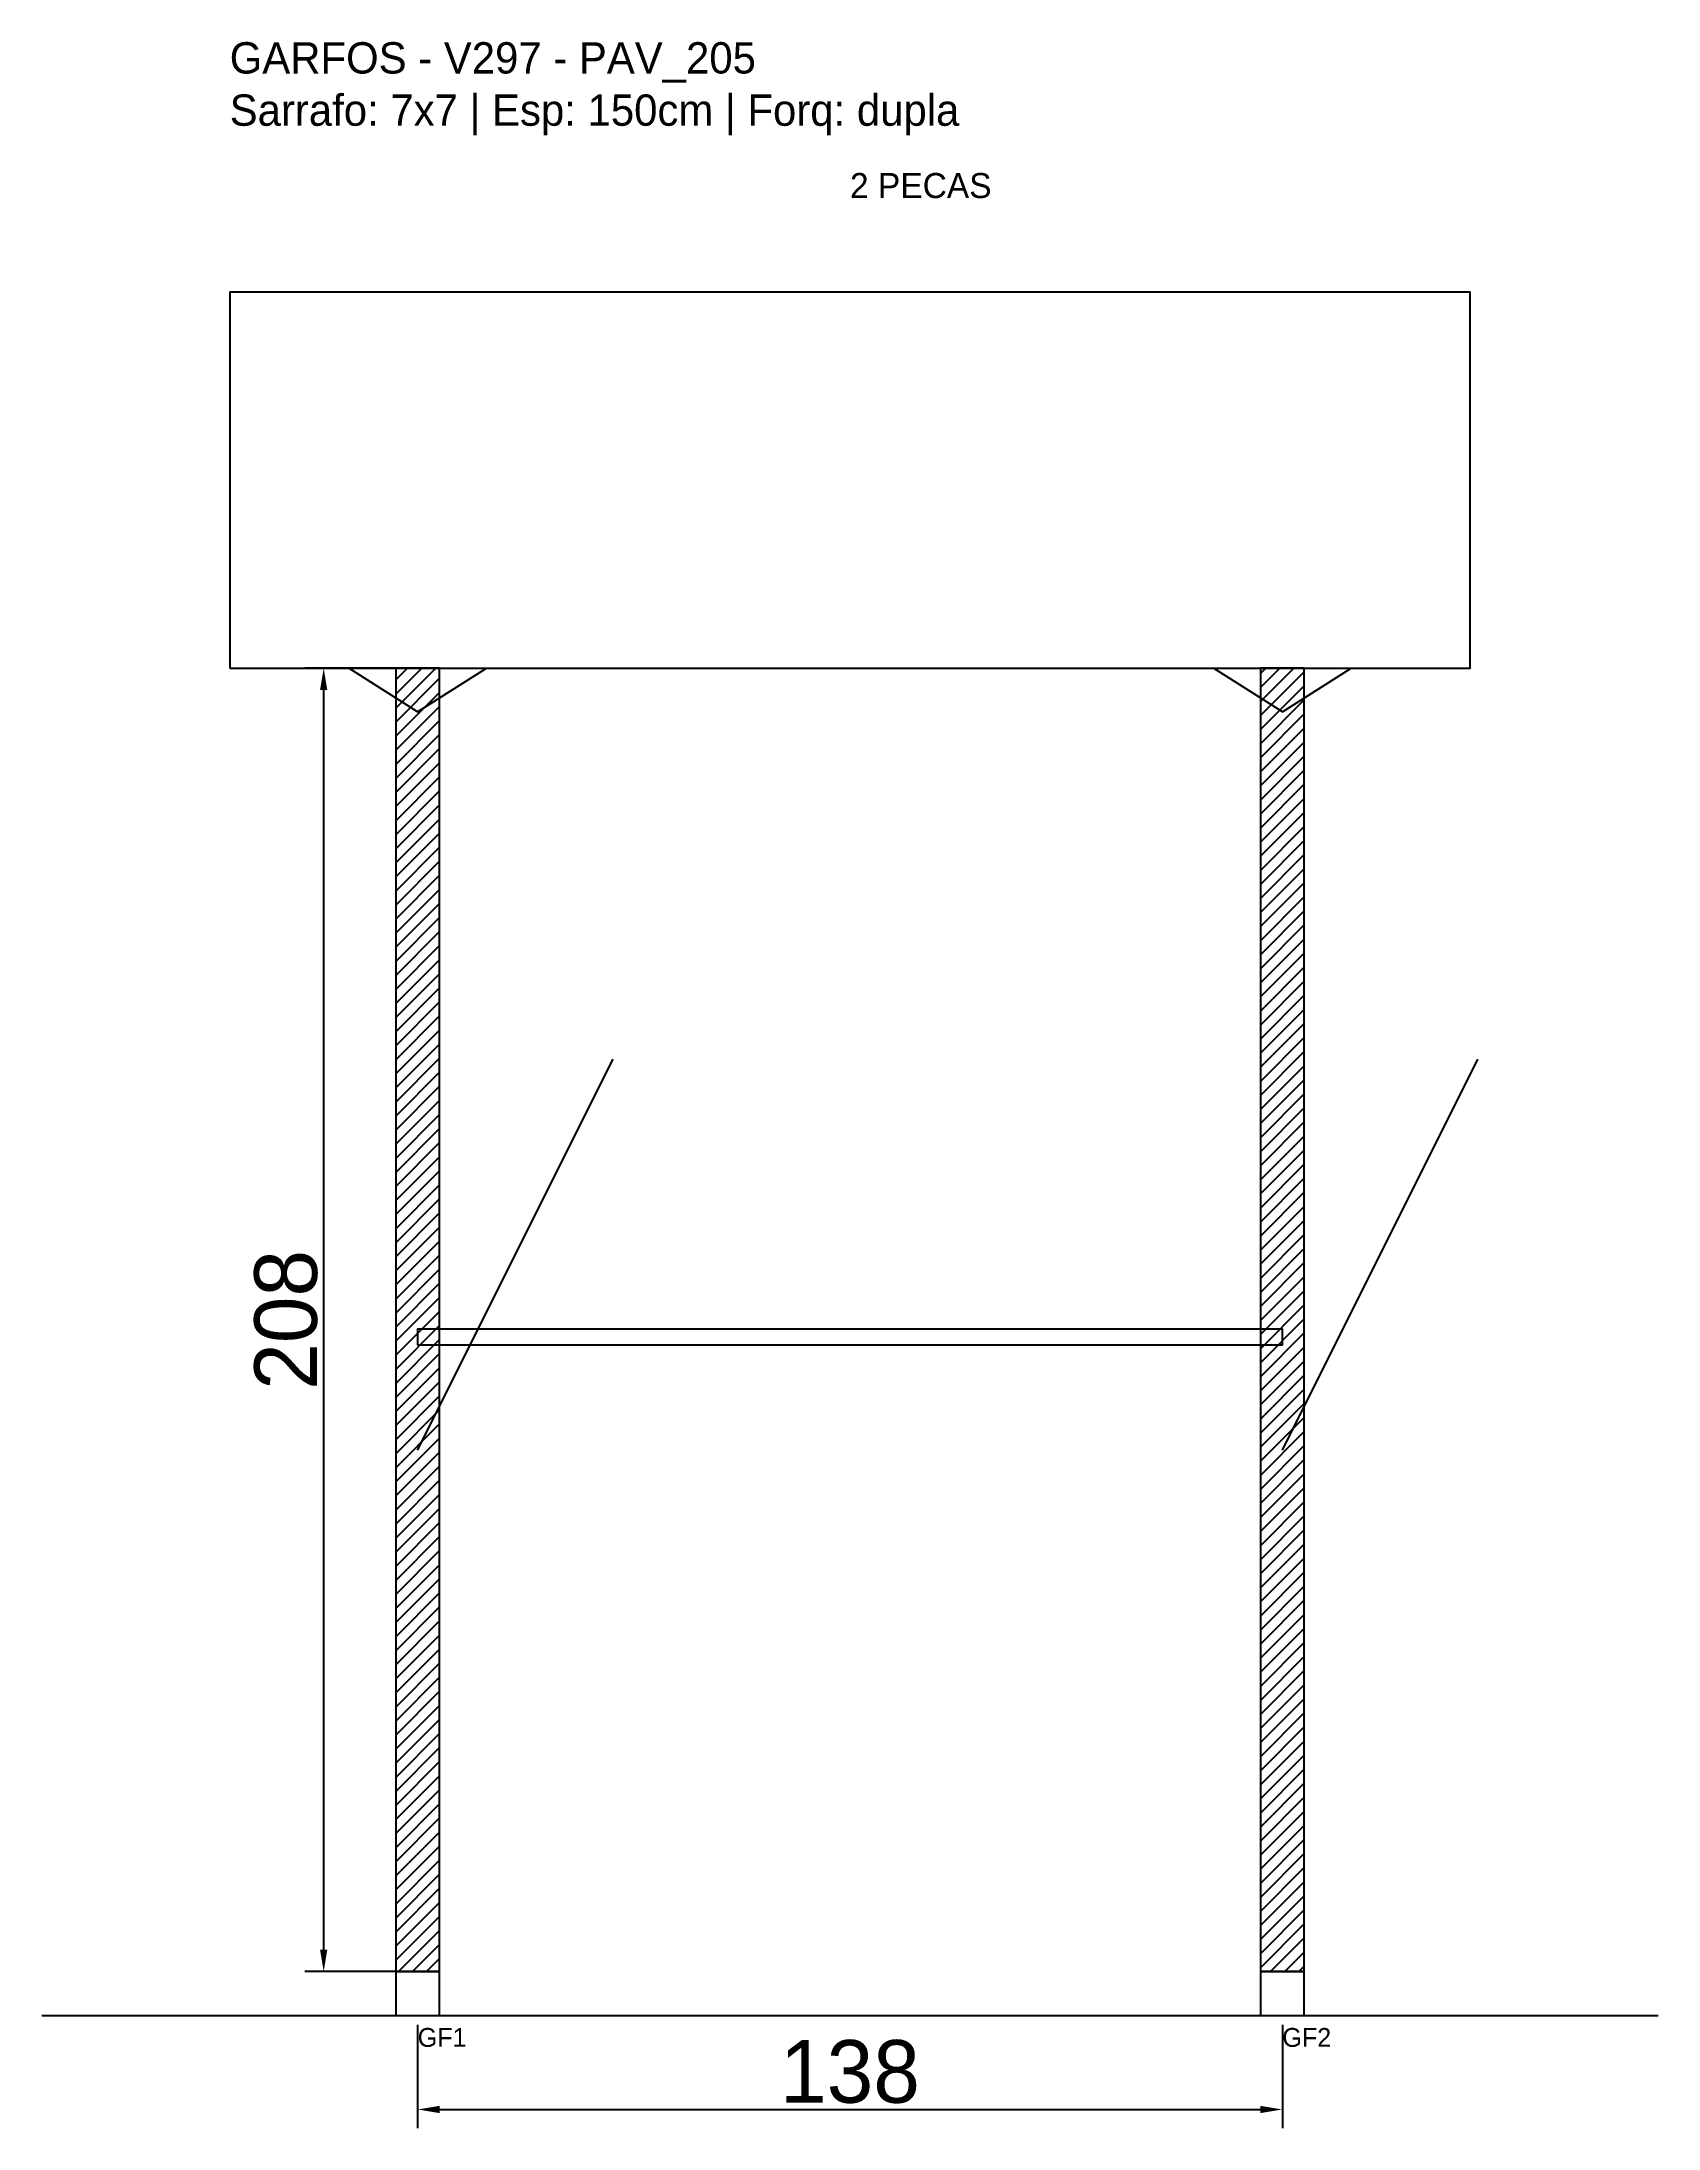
# Model space of a CAD drawing. Header units: metres. Extents: x -30 to 228, y -25 to 308.
import ezdxf

# ---------------------------------------------------------------- set-up
doc = ezdxf.new("R2010")
doc.units = ezdxf.units.M
for name, color, linetype in [('BARRA_ANCORAGEM', 1, 'Continuous'), ('COTA', 241, 'Continuous'), ('GARFOS OK', 3, 'Continuous'), ('NOME DA VIGA', 6, 'Continuous'), ('SARR_7x7', 40, 'Continuous'), ('TIRAS REESCORAMENTO', 252, 'Continuous'), ('VIGAS', 3, 'Continuous')]:
    doc.layers.add(name, color=color, linetype=linetype)
doc.dimstyles.new('EZ DXF', dxfattribs={"dimtxt": 10, "dimasz": 3.5, "dimexe": 3, "dimexo": 1.5, "dimgap": 1, "dimtad": 1, "dimdec": 1, "dimdsep": 46, "dimcen": 2.5, "dimazin": 3, "dimtfac": 1, "dimtmove": 0, "dimatfit": 3})

msp = doc.modelspace()

# ---------------------------------------------------------------- hatches: boundary and pattern name
at = {"layer": 'COTA'}
h = msp.add_hatch(dxfattribs=at)
h.set_pattern_fill('ANSI31', scale=0.5)
h.paths.add_polyline_path([(26.5, 0), (33.5, 0), (33.5, 208), (26.5, 208)])
h = msp.add_hatch(dxfattribs=at)
h.set_pattern_fill('ANSI31', scale=0.5)
h.paths.add_polyline_path([(164.499999, 0), (171.499999, 0), (171.499999, 208), (164.499999, 208)])

# ---------------------------------------------------------------- linework, layer by layer
at = {"layer": 'BARRA_ANCORAGEM'}
for p, q in [((30, 83.2), (61.2, 145.6)), ((167.999999, 83.2), (199.199999, 145.6))]:
    msp.add_line(p, q, dxfattribs=at)
at = {"layer": 'GARFOS OK'}
for p, q in [((30, 201), (19, 208)), ((19, 208), (41, 208)), ((30, 201), (41, 208)), ((167.999999, 201), (156.999999, 208)), ((156.999999, 208), (178.999999, 208)), ((167.999999, 201), (178.999999, 208))]:
    msp.add_line(p, q, dxfattribs=at)
at = {"layer": 'GARFOS OK', "linetype": 'CONTINUOUS'}
msp.add_line((-30, -7), (227.999999, -7), dxfattribs=at)
at = {"layer": 'GARFOS OK'}
for points in [[(26.5, 0), (33.5, 0), (33.5, 208), (26.5, 208), (26.5, 0)], [(164.499999, 0), (171.499999, 0), (171.499999, 208), (164.499999, 208), (164.499999, 0)]]:
    msp.add_lwpolyline(points, dxfattribs=at)
at = {"layer": 'SARR_7x7'}
for points in [[(26.5, -7), (33.5, -7), (33.5, 0), (26.5, 0), (26.5, -7)], [(164.499999, -7), (171.499999, -7), (171.499999, 0), (164.499999, 0), (164.499999, -7)]]:
    msp.add_lwpolyline(points, dxfattribs=at)
at = {"layer": 'TIRAS REESCORAMENTO'}
msp.add_lwpolyline([(30, 100), (167.999999, 100), (167.999999, 102.5), (30, 102.5), (30, 100)], dxfattribs=at)
at = {"layer": 'VIGAS'}
msp.add_lwpolyline([(0, 208), (197.999999, 208), (197.999999, 268), (0, 268), (0, 208)], dxfattribs=at)

# ---------------------------------------------------------------- texts
at = {"layer": 'NOME DA VIGA'}
for s, height, p in [('2 PECAS', 4, (99, 283)), ('GF1', 3, (30, -12)), ('GF2', 3, (167.999999, -12))]:
    msp.add_text(s, height=height, dxfattribs=at).set_placement(p)
at = {"layer": 'NOME DA VIGA', "insert": (0, 293), "char_height": 5, "attachment_point": 7}
msp.add_mtext('GARFOS - V297 - PAV_205\\PSarrafo: 7x7 | Esp: 150cm | Forq: dupla', dxfattribs=at)

# ---------------------------------------------------------------- dimensions: what is measured, and where the dimension line sits
at = {"layer": 'COTA'}
msp.add_linear_dim(base=(15, 0), p1=(30, 0), p2=(30, 208), angle=90, dimstyle='EZ DXF', dxfattribs=at).render()
msp.add_linear_dim(base=(30, -22), p1=(30, -7), p2=(167.999999, -7), dimstyle='EZ DXF', dxfattribs=at).render()

doc.saveas('drawing.dxf')
